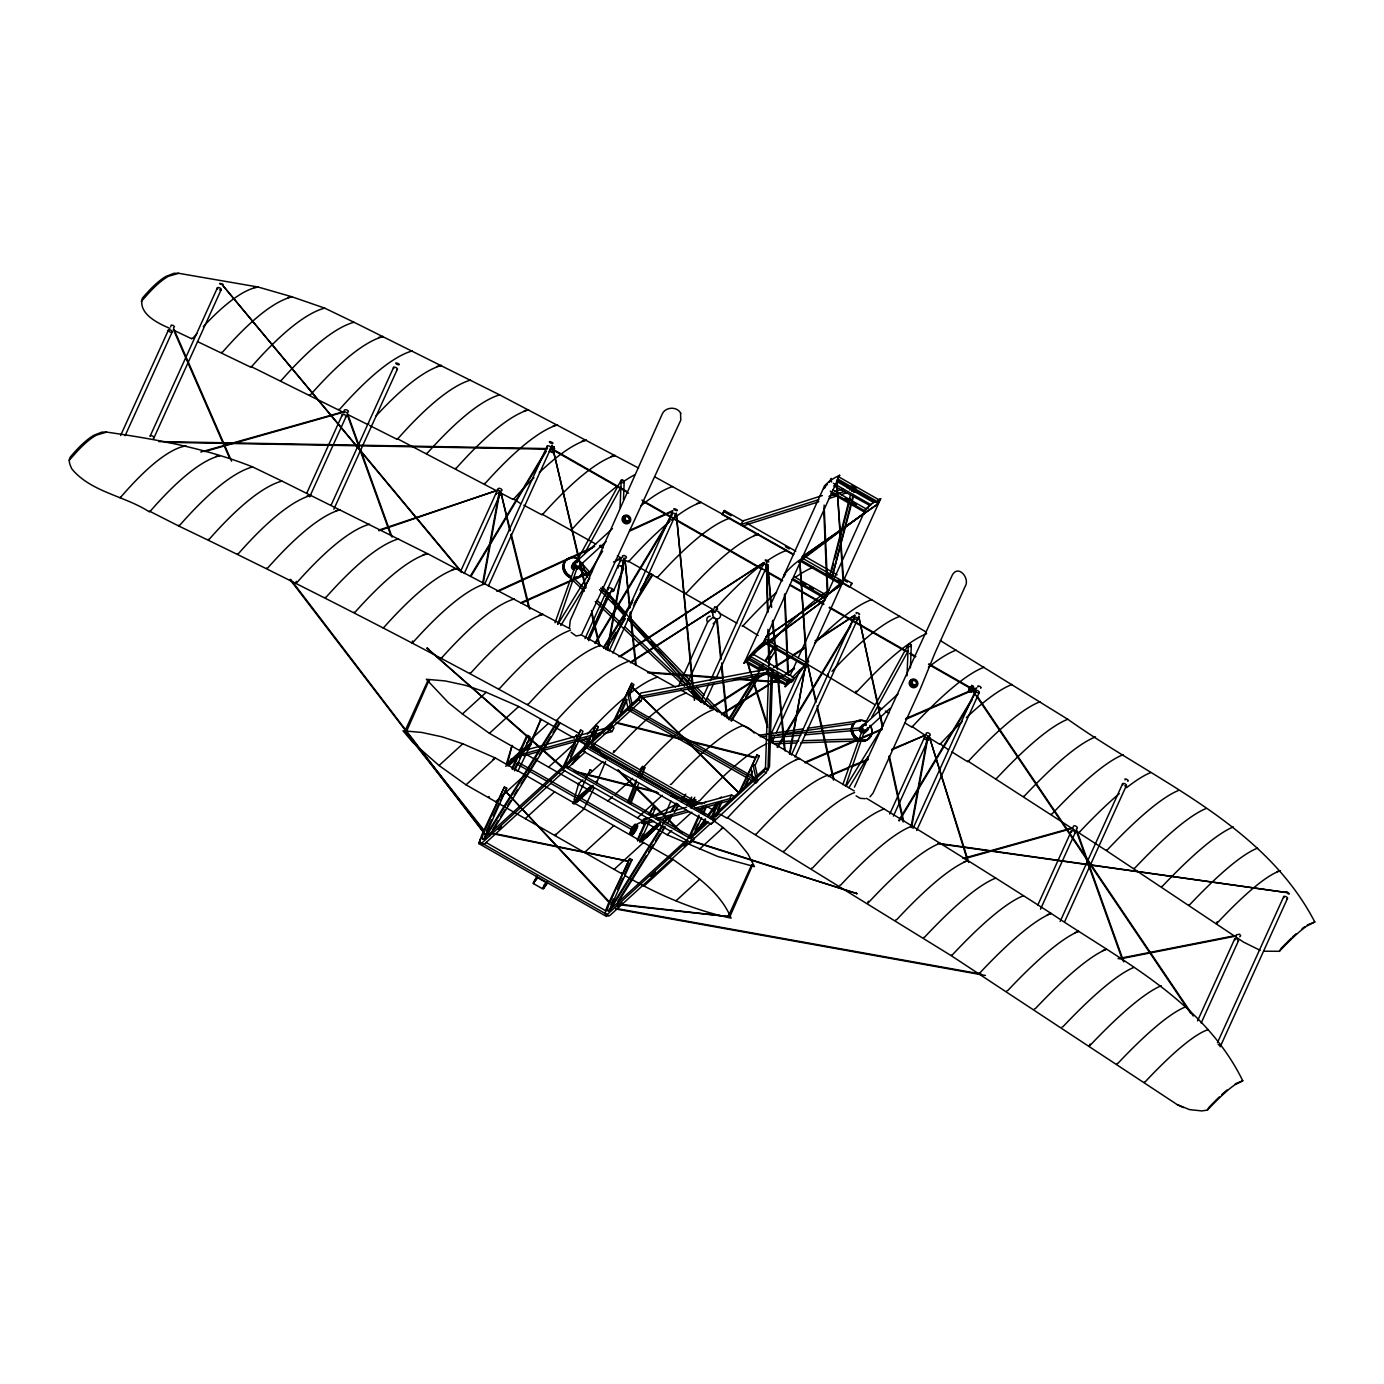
<?xml version="1.0" encoding="UTF-8"?>
<svg xmlns="http://www.w3.org/2000/svg" width="1384" height="1384" viewBox="0 0 1384 1384"><rect width="100%" height="100%" fill="white"/><g stroke="black" fill="none" stroke-linecap="round" stroke-linejoin="round"><path stroke-width="1.5" d="M771.649 607.42L767.636 564.551L770.94 606.175M694.457 700.373L676.257 513.274L693.522 696.982M178.709 525.211L178.692 525.989C314.358 591.003 448.001 660.237 579.36 733.572M250.746 366.397L344.097 412.743M557.735 624.271L576.99 568.184L575.069 566.54L555.001 622.731M845.52 786.216L864.1 732.101L862.18 730.458L842.804 784.642M630.049 607.559L625.066 560.416L629.547 608.458M208.067 539.362L209.122 539.379A457.602 95.081 -64.1 0 1 281.938 481.061L427.57 553.687L570.07 628.803M280.104 380.548L281.16 380.565A457.602 95.081 -64.1 0 1 353.975 322.247L499.624 394.873L638.526 468.034M237.373 553.652L238.411 553.669A457.602 94.043 -63.9 0 1 311.175 495.299A447.015 91.863 -63.9 0 0 306.608 496.337M309.411 394.838L310.448 394.855A457.602 94.043 -63.9 0 1 383.212 336.485A447.015 91.863 -63.9 0 0 378.645 337.523M769.366 667.97L766.84 672.295L768.57 673.852L765.456 769.037L767.947 769.902L771.044 674.717L773.587 670.392L769.366 667.97L766.84 672.295L639.304 696.446L640.861 693.021L768.397 668.87M772.601 671.275L769.504 766.459L767.947 769.902M149.334 511.077L178.692 525.989L179.764 525.245A457.602 95.6 -64.3 0 1 252.615 466.927L281.938 481.061M221.371 352.245L222.374 352.332A422.777 88.316 -64.3 0 1 292.128 296.851L324.652 308.113L353.975 322.247M266.61 568.08L267.648 568.08A457.602 93.005 -63.6 0 1 340.343 509.693A447.015 90.86 -63.6 0 0 335.81 510.748M338.665 409.249L339.703 409.266A457.602 93.005 -63.6 0 1 412.397 350.879M620.084 507.599L621.105 481.684L622.281 479.816L624.219 480.888L623.475 499.728M907.022 675.824L908.215 645.619L909.392 643.698L911.329 644.84L910.413 667.849M324.963 597.334L325.984 597.334A457.602 90.929 -63.1 0 1 398.557 538.878M397 438.52L496.718 490.87M215.731 456.461A413.297 86.344 -64.3 0 1 220.073 455.682A422.777 88.316 -64.3 0 0 150.337 511.128L149.299 511.855C124.871 495.887 91.102 492.202 71.916 469.02C70.255 465.457 67.799 460.803 70.29 457.049A179.159 40.43 -66.2 0 1 93.887 435.268L101.966 432.102L106.585 432.102C156.236 439.23 205.818 448.278 252.615 466.927M169.834 328.371C158.07 323.372 138.019 313.839 142.344 298.235A179.159 40.43 -66.2 0 1 165.942 276.454L174.021 273.288L178.64 273.288L258.029 287.007L292.128 296.833A413.297 86.344 -64.3 0 0 287.786 297.629M354.062 612.178L355.065 612.178A457.602 89.874 -62.8 0 1 427.57 553.687A447.015 87.797 -62.8 0 0 423.106 554.776M426.099 453.364L427.12 453.364A457.602 89.874 -62.8 0 1 499.624 394.873M196.857 333.7A372.659 77.85 -64.3 0 0 192.912 338.215L191.995 338.111M455.146 468.328L456.149 468.328A457.602 88.835 -62.6 0 1 528.584 409.82A447.015 86.777 -62.6 0 0 524.155 410.91M484.123 483.448L485.127 483.448A457.602 87.78 -62.3 0 1 557.51 424.888A447.015 85.756 -62.3 0 0 553.081 425.995M858.305 617.402L858.755 616.641L882.369 727.067M816.197 701.619L807.564 663.801L815.747 702.38M586.003 587.594L552.147 445.388L585.553 588.356M510.229 530.037L500.939 492.548L509.779 530.799M513.066 498.707L520.211 503.292M469.885 672.901L470.871 672.901A457.602 85.687 -61.8 0 1 543.134 614.271A447.015 83.697 -61.8 0 0 538.757 615.413M541.94 514.087L595.829 544.05M574.256 566.627L574.896 568.27M968.731 862.474L929.339 736.824L967.676 861.125M498.707 688.436L499.693 688.419A457.602 84.632 -61.6 0 1 570.398 630.256M570.744 529.622L571.73 529.605A457.602 84.632 -61.6 0 1 618.285 485.334M1076.129 830.417L1122.666 960.548M347.073 414.145L390.945 535.729M173.277 329.271L229.45 457.827M527.477 704.093L528.446 704.075A457.602 83.559 -61.3 0 1 600.569 645.376L675.6 687.052M767.48 612.299L766.442 562.734L768.103 612.005M628.215 561.074L713.815 609.963M656.864 577.007L657.815 576.972A457.602 81.448 -60.8 0 1 729.818 518.221L793.828 554.448M685.443 593.079L686.395 593.044A457.602 80.376 -60.5 0 1 758.328 534.241M478.847 843.6L480.369 839.206L478.847 843.6L606.452 916.45L607.541 914.841L479.937 841.991M547.666 882.888L543.393 888.649L546.939 882.992L537.822 877.785L533.359 882.923L536.94 876.176M533.809 883.182L537.182 876.764M543.393 888.649L543.151 886.988M670.306 784.382L671.223 784.33A457.602 78.248 -60 0 1 743.052 725.476L854.239 790.939M758.207 635.533L742.343 625.551M698.695 800.852L699.629 800.8A457.602 77.175 -59.8 0 1 731.686 768.743M840.071 586.522L840.59 585.397L765.698 637.436M802.288 556.835L877.369 504.312L802.288 556.835L802.807 555.711M727.05 817.442L951.275 955.704L1177.196 1104.605L1189.634 1109.639L1201.883 1110.919L1207.367 1110.106L1211.796 1105.487A183.311 21.746 -54.4 0 1 1234.563 1084.987L1242.763 1080.8C1203.838 1001.116 1121.438 960.634 1051.183 913.44C990.183 874.204 928.647 835.78 866.54 798.343M499.33 491.268L482.722 582.733M623.803 558.375L616.088 600.916M805.938 662.78L789.935 754.176M927.626 735.804L911.018 827.269M755.318 834.189L756.235 834.119A457.602 75.03 -59.3 0 1 827.857 775.161M483.276 583.045L499.883 491.579M607.195 649.84L615.309 605.171M607.749 650.151L615.465 607.611M616.243 603.355L624.357 558.686M789.399 753.865L806.007 662.4M911.554 827.58L928.18 736.115M783.534 851.056L784.434 850.987A457.602 73.957 -59 0 1 854.603 792.53M754.228 652.643L824.951 599.67L758.19 648.923M824.951 599.67L824.397 600.864M798.603 562.337L864.187 513.153L802.564 558.617M811.681 868.045L812.581 867.993A457.602 72.885 -58.7 0 1 884.082 808.948M517.875 771.13L516.941 770.698L517.858 771.217L530.833 744.367L540.885 719.421L529.916 743.848L530.833 744.367L529.916 743.848M839.759 885.189L840.659 885.12A457.602 71.795 -58.5 0 1 912.108 826.04M911.814 726.375L925.671 735.7M939.822 743.623L948.403 749.765M895.742 919.841L896.607 919.772A457.602 69.632 -58 0 1 967.935 860.606A447.015 68.024 -58 0 0 963.921 861.955M967.779 761.027L1106.335 850.606L1243.628 942.158L1260.115 950.306M923.63 937.366L924.495 937.279A457.602 68.56 -57.7 0 1 995.753 878.096M995.667 778.552L996.532 778.465A457.602 68.56 -57.7 0 1 1067.791 719.265C1154.1 780.749 1263.505 823.324 1314.8 921.969L1306.6 926.156A183.311 21.746 -54.4 0 0 1283.85 946.656L1279.421 951.292L1263.765 951.206M343.474 412.19L204.59 451.599M951.431 955.029L952.296 954.925A457.602 67.47 -57.5 0 1 1023.503 895.707M1023.485 796.198L1024.333 796.111A457.602 67.47 -57.5 0 1 1095.54 736.876M552.424 446.392L554.379 446.98L553.064 446.928M979.18 972.796L980.045 972.71A457.602 66.38 -57.2 0 1 1051.183 913.44A447.015 64.84 -57.2 0 0 1047.238 914.824M1051.235 813.982L1052.082 813.896A457.602 66.38 -57.2 0 1 1123.22 754.626M829.916 575.035L850.26 495.576M831.49 571.609L833.618 563.236M834.69 559.067L850.226 498.413M853.271 494.434L832.303 576.401L851.16 505.35M852.215 501.25L853.253 497.15M910.153 646.709L911.329 644.84M404.82 731.409L406.446 732.482L405.045 731.617L406.256 732.067L429.109 680.132L428.14 680.011L404.82 731.409L406.291 731.911M1006.86 990.719L1007.708 990.615A457.602 65.29 -57 0 1 1078.793 931.311A447.015 63.785 -57 0 0 1074.884 932.712M572.267 763.778L577.249 756.996M596.366 731.842L596.227 730.406L592.629 736.928M705.269 820.47L694.854 833.756L705.131 819.034M695.322 834.016L695.183 832.58M976.447 688.644L905.499 719.421M1034.471 1008.763L1035.319 1008.659A457.602 64.2 -56.7 0 1 1106.335 949.303A447.015 62.712 -56.7 0 0 1102.442 950.721M1106.525 849.949L1107.356 849.845A457.602 64.2 -56.7 0 1 1178.389 790.489M621.364 558.513L613.458 562.094M672.572 511.353L629.461 531.179M728.451 916.018L729.749 916.935L752.671 864.879L751.702 864.758L728.451 916.018L729.749 916.935M1062.012 1026.928L1062.843 1026.824A457.602 63.11 -56.5 0 1 1133.807 967.433M1134.05 868.114L1134.88 868.01A457.602 63.11 -56.5 0 1 1205.845 808.619M506.371 763.933L512.063 745.405L507.374 764.193M573.997 800.004L578.633 783.69M696.187 804.191L696.342 804.623M1161.539 886.417L1162.352 886.296A457.602 62.557 -56.3 0 1 1233.3 826.905M290.64 579.342L486.216 835.417M940.082 843.998L1285.684 892.421L938.092 843.306M428.088 680.201L429.507 680.79M551.887 447.568L553.669 447.793L552.994 448.416M540.227 719.351L541.144 719.87M609.185 593.338L609.168 593.269M608.735 592.94L609.808 592.75L608.925 592.646M588.425 639.702L609.064 592.767M589.965 769.937L591.383 770.525L589.965 769.937L574.533 803.896M851.281 490.559L852.7 491.164L851.731 490.766M751.702 864.758L753.069 865.536M1116.975 1063.535L1117.736 1063.5A422.777 57.799 -56.3 0 1 1185.569 1006.912M1189.012 904.721L1189.773 904.669A422.777 57.799 -56.3 0 1 1257.624 848.098M712.397 610.794L712.864 609.721L630.447 662.849M854.326 616.33L854.81 615.257L816.352 640.723M620.188 656.673L763.951 562.579L763.466 563.651M542.753 887.646C541.992 891.573 547.337 881.366 544.033 885.327M562.89 768.137L426.843 648.006L563.219 767.601M690.824 840.451L857.18 893.718L690.529 840.832M1144.447 1081.856L1145.122 1081.89A372.659 50.948 -56.3 0 1 1204.824 1030.924L1208.336 1029.54M690.495 744.436L739.143 793.205L632.211 687.329L685.91 739.921M755.128 757.965L686.602 740.717M609.219 902.645L505.125 790.835L609.566 902.109M492.514 833.704L628.007 861.246M972.174 691.325C975.27 682.035 963.039 692.813 971.827 691.948M296.262 581.332L295.778 583.391L296.851 582.647A457.602 91.967 -63.4 0 1 369.476 524.225M484.244 830.538L406.342 732.292M1236.69 934.754L1239.597 934.217L1240.669 935.74L1239.753 936.778M343.751 411.619L200.784 452.032M497.046 491.043L497.513 490.282L378.887 530.764M1072.583 828.376L964.665 858.634M1236.033 936.051L1119.864 958.939M925.187 735.89L925.688 735.06L891.607 749.99M512.616 745.838L511.596 745.578M461.599 572.492L222.962 285.658L461.841 572.18M412.553 640.965L412.034 643.006L413.089 642.263A457.602 87.78 -62.3 0 1 485.455 583.702M545.884 745.18L545.279 747.101L545.486 745.353M575.986 736.34L576.523 735.094L575.692 736.409M580.121 797.859L579.048 799.329M632.142 829.829L633.215 827.978L632.142 829.829L550.486 783.206M642.539 835.123L643.473 833.843L642.782 834.639M646.657 835.849L645.584 837.51L645.982 836.455M695.547 804.848L696.014 803.948M876.851 505.437L877.369 504.312M806.595 660.531L806.353 660.652M842.994 579.965L836.68 481.13L843.513 579.083M627.834 801.457L636.277 779.884M637.799 775.974L642.574 766.425L644.84 767.722L640.982 777.583M636.398 782.219L628.665 801.942L630.948 803.256L638.664 783.517M638.716 776.286L642.574 766.425M630.118 802.755L635.481 789.036M587.594 577.284L578.633 567.994L580.086 566.627M767.151 565.658L767.636 564.551M613.925 750.63L613.302 752.619L614.358 751.858A457.602 80.376 -60.5 0 1 647.608 718.625M806.215 661.033L799.883 562.146L806.734 660.151M788.24 680.495L788.465 680.028M827.321 594.411L823.67 508.326M596.902 782.098L605.638 761.356M665.375 814.173L670.929 800.973M1207.367 1110.106L1208.526 1107.961M1279.421 951.292L1281.134 948.421A179.159 21.262 -54.4 0 1 1291.376 938.127M854.447 787.167L952.261 575.156C958.264 563.911 970.461 578.529 965.063 586.626L935.151 652.573L920.429 688.644L872.993 793.222L869.965 796.821M827.909 674.112L827.234 676.067L874.792 704.629M513.602 760.837L512.686 760.318L515.626 756.218A823.497 142.742 -60.3 0 1 526.941 746.564L527.961 746.979M591.245 788.188A823.497 142.742 -60.3 0 1 582.024 797.046L579.221 798.308L582.162 794.208A823.497 142.742 -60.3 0 1 590.691 786.856M580.121 798.827L583.079 794.727A823.497 142.742 -60.3 0 1 588.788 789.762M645.757 836.299L648.698 832.199A823.497 142.742 -60.3 0 1 660.012 822.529A823.497 142.742 -60.3 0 1 647.643 834.517L645.757 836.299L648.56 835.036A823.497 142.742 -60.3 0 0 659.857 824.12M646.657 836.818L649.615 832.718A823.497 142.742 -60.3 0 1 658.144 825.366M856.142 690.997L855.45 692.934L856.471 692.173A457.602 73.957 -59 0 1 926.64 633.699M120.598 435.527L168.467 329.998M125.131 435.666L172.118 332.091M150.25 435.873L217.461 287.716M153.901 437.967L221.111 289.81M306.919 492.791L342.402 414.577M309.67 496.839L346.052 416.653M331.087 505.195L393.61 367.365M333.838 509.26L397.26 369.442M460.561 571.471L496.043 493.24M464.211 573.547L499.693 495.316M484.746 583.875L547.268 446.046M488.396 585.951L550.918 448.122M488.517 796.544L489.434 797.063M510.558 762.238L511.647 759.816A79.857 13.84 -60.3 0 0 506.994 764.746L507.824 765.421A79.857 13.84 -60.3 0 0 511.474 762.757L510.558 762.238A79.857 13.84 -60.3 0 1 506.925 764.902L506.925 764.902M511.959 768.345L516.422 758.501M519.087 752.602L526.231 736.859L527.806 735.44L530.072 736.738L514.606 770.819M484.469 839.638A17.006 2.941 -60.3 0 1 485.646 834.967L506.717 788.24L504.433 786.942L483.362 833.67A17.006 2.941 -60.3 0 0 483.397 839.327L640.169 696.429L642.453 697.726L640.896 701.152L590.155 747.498M512.339 769.521L527.806 735.44M486.32 831.178L491.458 819.864M493.171 816.093L498.292 804.761M500.005 800.99L506.717 788.24M514.225 769.642L516.907 763.743M519.588 757.844L523.152 749.972M505.644 766.269A80.912 14.03 -60.3 0 0 511.163 762.221A824.553 142.915 -60.3 0 0 529.726 744.281L530.107 743.416L530.626 744.8A824.553 142.915 -60.3 0 1 512.08 762.757A80.912 14.03 -60.3 0 1 508.222 765.784M585.017 638.612L620.499 560.382M587.681 639.322L608.77 592.836M588.667 640.688L611.728 589.843M622.367 566.367L624.149 562.458M613.423 591.176L623.354 569.291M609.202 651.016L671.724 513.187M612.852 653.092L675.375 515.263M563.046 766.857L580.692 729.973L582.993 731.254L568.582 762.999M564.62 765.438L580.692 729.973M563.063 769.867L566.575 765.646L694.18 838.496L693.401 840.226L690.668 842.718L563.063 769.867L563.842 768.155M570.623 756.494L575.9 744.834M577.664 740.959L580.311 735.112M583.408 751.27L587.716 746.339L715.32 819.19L714.542 820.92L711.013 824.137L583.408 751.27L584.204 749.557M585.761 746.132L596.089 725.372L598.355 726.687L592.231 740.198M587.318 744.696L596.089 725.372M593.286 735.838L598.355 726.687M613.942 720.372L631.692 683.264L633.976 684.544L628.872 695.823M615.499 718.953L631.692 683.264M620.534 712.154L625.724 700.719M629.184 693.107L632.644 685.478M618.631 718.365L627.16 699.577M628.44 710.148L630.775 706.999L758.207 779.763L757.429 781.476L755.854 782.912L628.44 710.148L629.218 708.435M793.17 554.638L722.119 514.502L724.489 510.523L743.26 521.232M504.433 786.942L483.189 831.767A21.314 3.702 -60.3 0 0 483.224 841.783L638.612 699.854L640.169 696.429M724.489 510.523L722.119 514.502M818.809 501.752L743.554 525.73L741.184 524.38L742.741 520.938L822.39 495.558M678.454 686.343L707.57 622.16A4.256 3.702 47.6 0 1 710.269 616.209M687.381 683.367L716.428 619.167L712.673 617.506L707.57 622.16M621.589 872.526L622.506 873.044M637.28 839.898L645.307 822.183M648.871 814.328L653.127 806.993L655.393 808.291L651.968 815.868M610.102 909.271A17.006 2.941 -60.3 0 1 610.967 906.52L632.038 859.793L629.755 858.495L608.683 905.222A17.006 2.941 -60.3 0 0 608.718 910.88L706.861 821.525M637.661 841.074L646.241 822.148M649.684 814.571L653.127 806.993M700.563 702.311L708.608 684.596M710.39 680.651L763.103 564.464M610.794 904.617L613.354 898.96M617.627 889.531L622.765 878.2M624.478 874.428L629.616 863.114M640.446 839.24L642.228 835.296M639.944 842.372L649.39 821.542M704.214 704.387L714.04 682.727M716.722 676.828L766.736 566.558M639.979 840.884A79.857 13.84 -60.3 0 0 643.629 838.22L644.719 835.798A79.857 13.84 -60.3 0 0 641.276 839.379M663.697 820.781L663.178 819.397M750.37 657.694A275.606 160.561 22.5 0 1 744.073 663.247L824.501 485.94A275.606 94.008 26.1 0 1 839.656 475.283L764.141 641.726A275.606 160.561 22.5 0 1 752.74 655.376M759.989 670.271L745.128 661.777L746.097 659.632M785.351 573.132L784.365 575.277L785.524 574.481M823.618 488.76L825.729 485.819L824.76 487.964M749.073 658.005L751.858 653.871L753.484 654.424L792.807 676.862L794.157 678.022L792.928 680.72L791.354 682.156L749.073 658.005L751.858 653.871M830.227 481.113L831.455 478.414L828.878 482.064L830.227 481.113L831.715 481.961M690.443 800.921L689.474 803.066L692.017 799.502M764.227 641.155L765.196 639.01L806.076 662.348L805.107 664.493L803.948 665.289L763.414 642.141L764.227 641.155L805.107 664.493M837.787 479.002L838.756 476.857L879.636 500.178L878.667 502.323L877.508 503.136L836.974 479.988L837.787 479.002L878.667 502.323M592.923 742.914L697.017 802.357L696.048 804.502L694.474 805.938L590.38 746.495M689.249 836.472L698.955 815.089M700.719 811.197L702.484 807.322M689.941 836.991L699.249 816.439M700.944 812.702L703.487 807.097M695.045 830.002L697.692 824.172M703.868 810.591L705.632 806.699M693.903 834.552L701.532 817.754M703.228 814.034L706.601 806.561M690.668 842.718L691.446 841.005M639.304 696.446L641.034 697.986L768.57 673.852L771.044 674.717L773.587 670.392M711.082 817.684L717.206 804.156M712.639 816.249L718.78 802.72M711.013 824.137L766.217 772.704L767.774 769.279L765.49 767.982L710.044 818.636M717.742 809.329L721.237 801.596M716.67 813.688L721.929 802.097M877.664 500.195A275.606 94.008 26.1 0 1 880.691 498.707L805.194 665.168A275.606 160.561 22.5 0 1 785.109 686.689L788.603 678.973M790.351 675.115L796.475 661.639M798.222 657.781L865.536 509.381A275.606 94.008 26.1 0 1 874.844 501.804M765.56 673.454L785.991 685.115L786.804 684.128L787.79 681.983L771.199 672.52M791.804 579.515L825.245 598.615L826.058 597.611L827.027 595.466L793.862 576.54M831.04 492.998L864.481 512.097L865.294 511.111L866.263 508.966L833.099 490.022M739.264 791.925L757.031 754.799L759.297 756.131L755.041 765.508M833.704 485.801L869.74 505.385M740.838 790.506L757.031 754.799M869.394 506.181L871.038 504.416M791.354 682.156L794.157 678.022M744.99 785.61L747.585 779.901M744.817 788.05L749.073 778.656M750.768 774.902L752.481 771.148M769.885 736.772L800.038 670.271M803.948 665.289L806.076 662.348M800.194 561.074L840.728 584.204L842.856 581.263L801.976 557.925L801.007 560.07L841.887 583.408L842.856 581.263M877.508 503.136L879.636 500.178M771.753 742.758L774.417 736.894M776.182 732.984L806.353 666.5M755.854 782.912L756.633 781.182M711.618 819.207L763.933 771.407L765.49 767.982M842.718 578.028L852.094 583.373L849.724 587.352L842.769 583.287M791.406 755.041L853.928 617.212M795.039 757.135L857.578 619.288M889.739 814.052L924.339 737.776M893.389 816.127L927.989 739.852M913.025 828.411L975.564 690.564M916.675 830.486L979.197 692.657M1037.758 905.136L1071.458 830.832M1040.509 909.184L1075.109 832.909M1060.161 921.467L1122.684 783.621M1064.694 921.571L1126.334 785.714M1197.541 1020.89L1234.77 938.802M1201.191 1022.966L1238.42 940.895M1217.436 1042.74L1283.764 896.521M1287.397 898.614L1220.204 1046.771A2.128 0.986 24.4 0 0 1218.145 1044.591M868.356 901.226L867.63 903.146L868.668 902.368A457.602 70.722 -58.2 0 1 940.047 843.254M625.066 560.451L624.565 561.316M676.257 513.274L675.738 514.191M552.147 445.388L551.697 446.132M583.858 809.104L594.117 787.877M807.547 663.836L807.114 664.562M620.101 904.894L729.558 916.692L620.257 904.323M784.071 576.644L784.088 576.972M1090.125 1044.038L1089.294 1045.906L1090.315 1045.128A457.602 62.557 -56.3 0 1 1161.245 985.719M538.359 751.737L524.017 755.664L521.751 754.349L523.723 750.647L576.938 736.08M612.057 731.565L614.029 727.846L611.745 726.548L609.773 730.25L612.057 731.565L603.856 733.797M654.113 821.283L643.871 824.086L641.605 822.788L643.577 819.068L647.66 817.961M694.82 808.221L729.627 798.689L731.6 794.97L733.883 796.284L731.911 799.987L697.103 809.519M1217.141 921.831L1216.259 923.734L1217.159 923.076M584.619 553.358L620.949 487.168M863.806 725.7L908.458 644.356M871.712 717.293L908.025 651.137M863.651 514.346L864.187 513.153M470.422 576.038L545.746 450.907M470.975 576.349L546.299 451.219M594.895 643.145L672.434 514.329M595.449 643.473L670.773 518.325M777.099 747.187L854.637 618.354M777.652 747.498L850.762 626.035M898.718 820.574L976.256 691.758M899.271 820.885L972.381 699.439M581.937 633.716L680.772 420.148L680.565 413.003M534.916 880.12L533.463 883.597L542.58 888.805M557.994 624.011L602.663 551.109M560.762 625.533L589.774 578.166M846.333 785.922L882.421 727.015M848.963 787.669L867.941 756.685M483.397 839.327L557.648 720.597M603.355 647.522L633.042 600.033M645.619 579.948L649.044 574.464M485.057 838.098L558.081 721.341M603.718 648.369L632.246 602.749M640.238 589.982L650.497 573.564L652.798 574.827L633.405 605.846M492.531 829.673L498.24 820.539M500.524 816.889L505.091 809.571M507.374 805.921L510.8 800.436M514.225 794.97L517.651 789.486M521.093 784.001L537.078 758.432M539.362 754.782L543.929 747.464M546.213 743.813L550.797 736.513M553.081 732.863L558.79 723.728M605.621 648.819L609.047 643.352M611.347 639.685L615.915 632.384M634.183 603.164L651.328 575.761M489.607 835.746L560.364 722.621M606.019 649.632L625.412 618.613M608.718 910.88L665.842 819.553M670.41 812.235L676.119 803.101M728.676 719.074L756.096 675.236M758.38 671.586L762.947 664.285M765.231 660.618L773.223 647.833M610.379 909.651L662.867 825.712M665.15 822.061L668.576 816.595M672.001 811.128L676.568 803.827M729.057 719.888L763.293 665.15M765.577 661.5L774.711 646.899M617.852 901.226L646.414 855.554M648.698 851.904L653.265 844.603M655.549 840.936L660.116 833.635M662.4 829.985L664.683 826.334M669.25 819.017L671.534 815.366M676.119 808.066L678.402 804.415M730.942 720.389L743.519 700.287M745.803 696.636L757.221 678.368M768.656 660.099L770.94 656.448M617.212 903.666L665.133 827.027M667.417 823.376L671.984 816.093M674.268 812.443L678.835 805.142M681.118 801.492L685.686 794.191M731.323 721.22L759.851 675.6M767.826 662.832L776.96 648.248M544.189 885.327L546.299 881.971M544.725 885.466L546.957 881.902M576.194 735.561L576.367 735.233M552.666 452.62L549.085 451.115M580.052 752.429L589.999 738.883M580.501 752.688L589.221 740.838L585.484 738.675M592.957 735.752L596.677 730.666M572.734 764.037L578.944 755.56M582.681 750.474L587.664 743.71M707.622 815.643L716.324 803.793M694.854 833.756L705.581 819.293M708.072 815.903L717.258 803.274M709.006 815.384L717.708 803.533M533.359 882.923L537.632 877.162M623.042 482.791L624.063 481.494M837.96 477.843L838.756 476.857M865.45 509.952L866.263 508.966M764.401 639.996L765.196 639.01M826.213 596.469L827.027 595.466M786.977 682.969L787.79 681.983M507.703 765.49L507.893 765.266A79.857 13.84 -60.3 0 1 511.44 761.459M573.322 802.962L573.53 802.737A79.857 13.84 -60.3 0 1 578.183 797.807L577.093 800.229A79.857 13.84 -60.3 0 1 573.46 802.893L574.429 803.256A79.857 13.84 -60.3 0 1 575.64 801.907M120.858 497.081L119.906 497.721M368.888 423.833L367.833 424.577L347.747 414.56M442.015 657.504L440.96 658.265M600.483 545.261L599.428 546.005L603.026 547.977M644.84 767.722L643.145 769.435M704.248 803.429L706.03 801.492M641.778 768.795L642.816 768.034A457.602 79.32 -60.3 0 1 674.821 735.942M828.272 675.306L827.234 676.067L807.806 664.579M1079.745 831.801L1078.724 832.58M512.686 760.318L514.571 758.536A823.497 142.742 -60.3 0 0 526.923 746.599L527.044 746.46M579.221 798.308L581.107 796.527A823.497 142.742 -60.3 0 0 592.421 785.61M576.401 561.575L612.472 528.619M579.377 565.969L606.036 541.611M486.182 692.277L465.422 685.322L445.164 680.928L426.341 679.284L448.433 702.709L462.412 713.988L486.182 692.277L518.74 706.497L574.291 738.208M462.827 743.779L442.05 736.842L421.791 732.447L402.986 730.787L412.951 742.568L439.039 765.508L462.827 743.779L495.386 757.999L525.003 774.919L501.821 796.094M462.412 713.988L489.382 733.312L518.74 706.497M439.039 765.508L466.027 784.832L495.386 757.999A273.617 47.419 -60.3 0 0 493.015 759.47M522.097 747.412L519 750.232L489.382 733.312M526.733 743.173L548.375 723.417M495.645 801.734L498.724 798.914M548.635 767.151L574.896 743.139M853.79 492.393L854.88 491.406L850.503 488.898L849.413 489.884L850.97 486.459L846.887 487.756M498.257 829.431L501.423 826.525M574.308 759.954L577.491 757.065M607.593 729.558L612.351 725.216M564.776 770.663L485.507 843.081A21.314 3.702 -60.3 0 1 482.255 843.115M567.959 767.774L585.397 751.841M525.263 818.653L554.621 791.838M578.252 784.053L582.889 779.815M585.968 776.995L602.974 761.477M554.88 835.555L584.238 808.74M607.87 800.973L612.506 796.734M615.603 793.914L632.592 778.379M851.125 584.273L852.094 583.373M584.498 852.475L613.873 825.66M637.488 817.875L662.227 795.298M653.836 809.726L655.393 808.291M614.133 869.394L643.491 842.562M629.755 858.495L608.51 903.319A21.314 3.702 -60.3 0 0 608.545 913.336L687.831 840.918M630.464 861.229L632.038 859.793M695.46 803.793L697.017 802.357M646.743 823.169L667.123 834.794L671.759 830.556M674.838 827.736L691.844 812.2M719.836 798.36L721.41 796.924M690.997 838.029L708.435 822.096M617.247 906.762L622.004 902.42M650.515 876.366L655.272 872.024M683.8 845.987L686.966 843.081M715.476 817.027L718.659 814.138M710.719 823.394L610.828 914.634A21.314 3.702 -60.3 0 1 607.576 914.668M643.75 886.296L673.108 859.481C695.322 875.536 720.234 891.746 731.098 918.128C693.747 910.188 658.178 894.808 625.239 875.726M699.387 849.292L723.157 827.563L737.309 840.572L747.896 853.79L754.47 866.626L717.794 856.506L667.123 834.794M863.495 725.493L898.008 693.972M676.015 900.794L699.802 879.082M866.471 729.887L889.999 708.4M747.568 662.331L750.163 672.416M555.97 835.054L554.984 835.036L555.589 834.293M757.948 757.065L759.297 756.131M535.573 879.273L533.463 883.597M840.728 584.204L841.887 583.408M745.128 661.777L746.27 660.981L762.861 670.444M766.027 636.796L840.59 585.397M618.856 656.777L763.951 562.579M710.182 708.193L764.418 673.351M773.448 667.538L789.728 657.071M793.343 654.753L804.191 647.781M815.038 640.809L854.81 615.257M711.497 708.106L765.733 673.247M774.781 667.434L803.706 648.854M630.931 661.794L712.864 609.721M721.998 713.763L781.856 676.101M785.472 673.818L794.554 668.109M721.514 714.801L768.674 685.132M772.307 682.848L794.07 669.164M1307.274 924.996L1314.8 921.969M1235.237 1083.828L1242.763 1080.8M173.554 327.748L174.47 326.728L173.311 325.413L171.218 325.136L170.647 326.883M635.446 824.951L677.485 803.723M681.309 801.786L685.132 799.865M496.821 591.297L594.636 546.455M629.858 530.297L672.901 510.575M498.378 591.279L592.283 548.22M521.595 602.386L568.703 581.366M574.585 578.754L592.266 570.865M615.811 560.364L621.71 557.735M521.197 603.251L591.868 571.73M517.08 763.951L518.152 762.29L633.215 827.978M805.471 762.03L882.265 728.797M905.897 718.556L976.775 687.883M805.09 762.895L881.885 729.645M580.069 635.273L576.038 635.965L571.177 632.367M828.774 775.715L868.287 759.107M891.988 749.159L925.585 735.042M828.376 776.562L848.132 768.258M852.094 766.598L867.906 759.954M770.127 669.406L771.545 669.994L770.213 669.839M379.233 529.986L497.392 490.265M863.789 725.181L864.706 724.87M834.639 491.666L842.804 489.054M741.184 524.38L818.792 499.641M828.999 496.389L845.33 491.182M828.964 498.517L837.095 495.922M841.178 494.624L847.268 492.687M576.125 568.443L576.99 568.184M863.235 732.361L864.1 732.101M962.918 858.478L1072.877 827.701M581.038 734.956L607.645 727.673M521.751 754.349L603.632 731.946M542.442 750.612L589.532 737.724M593.632 736.599L599.774 734.921M655.86 815.712L686.568 807.304M690.651 806.18L731.6 794.97M641.605 822.788L651.829 819.985M655.929 818.861L686.637 810.453M658.213 820.158L688.921 811.751M1277.155 871.591L1280.373 870.709L1276.878 872.093A372.659 50.948 -56.3 0 0 1217.193 923.024M860.796 727.828L860.796 729.922L860.796 727.828L770.853 735.752M1118.064 958.662L1236.31 935.394M859.049 614.859C861.609 614.185 854.603 610.915 856.315 613.579M980.668 688.246C983.228 687.606 976.274 684.215 977.969 686.914M1127.77 781.337C1130.347 780.714 1123.427 777.185 1125.106 779.953M758.778 735.302L803.274 728.884M807.512 728.278L858.339 720.943M769.591 735.821L773.829 735.215M778.05 734.593L854.17 723.624M254.068 287.457L258.029 287.007L253.877 288.01A372.659 77.85 -64.3 0 0 203.31 326.607M182.013 446.271L185.992 445.821L181.84 446.824A372.659 77.85 -64.3 0 0 120.875 497.029M760.145 736.703L766.58 736.132M770.802 737.845L800.8 735.198M805.09 734.817L860.796 729.922M178.64 273.288L168.415 276.316A183.311 41.382 -66.2 0 0 145.51 296.712L141.237 301.47M106.585 432.102L96.378 435.147A183.311 41.382 -66.2 0 0 73.456 455.526L69.2 460.284M770.628 642.747L771.667 641.986A457.602 77.175 -59.8 0 1 829.276 590.155M742.239 626.277L743.277 625.516A457.602 78.248 -60 0 1 776.58 592.317M865.277 798.689L860.208 798.343L856.108 795.869M775.196 645.411L777.462 646.743M640.878 768.137L642.02 768.777M771.044 741.755L798.776 740.838M803.049 740.699L858.513 738.883M775.126 743.692L796.492 743M800.765 742.862L862.734 740.821M556.091 720.614L557.129 719.87A457.602 82.504 -61 0 1 629.201 661.137M383.039 627.904L384.112 627.142A457.602 88.835 -62.6 0 1 456.547 568.634A447.015 86.777 -62.6 0 0 452.101 569.724M158.762 441.582L547.528 448.589M164.956 442.292L546.732 449.177M715.891 609.531L717.587 609.219L716.687 607.247L714.628 606.798L714.075 608.493M578.91 561.056L576.696 561.264L621.295 479.988L622.16 481.113M647.539 672.122L722.569 677.658M739.713 678.921L782.583 682.087M647.677 672.745L722.759 678.298M733.503 679.094L767.826 681.62M772.116 681.949L782.842 682.744M621.329 565.727L621.589 565.831M972.174 687.744L972.45 686.81L971.257 687.225M221.89 284.654C226.976 285.052 215.939 281.938 220.835 284.343M397.865 364.736C403.073 365.117 392.45 360.826 396.827 364.338M616.139 908.458L981.291 974.094M615.776 909.011L985.425 975.461M551.507 443.434C556.731 443.866 545.971 439.351 550.486 443.001M675.946 510.592C681.153 511.094 670.462 506.388 674.942 510.142M494.97 833.601L628.163 861.09M767.307 561.904C772.497 562.44 761.875 557.596 766.303 561.437M616.399 722.413L678.644 738.087M686.948 740.181L755.422 757.429M616.053 722.95L682.45 739.679M573.806 770.992L656.794 791.89M671.327 795.558L702.449 803.395M575.536 772.047L658.542 792.946M670.981 796.094L702.12 803.931M405.149 731.738L405.633 731.652M855.658 892.611L856.696 893.562M173.519 330.136L191.944 338.907M197.462 341.554L250.729 367.175L251.802 366.431A457.602 95.6 -64.3 0 1 324.652 308.113M1177.334 1104.674L1183.372 1107.581M369.649 425.493L396.966 439.282L398.021 438.52A457.602 90.929 -63.1 0 1 470.595 380.064M1288.037 893.804C1292.604 895.379 1283.072 888.684 1287.12 893.147M500.333 492.773L512.997 499.451L514.052 498.69A457.602 86.725 -62.1 0 1 533.947 477.722M523.827 505.212L541.871 514.831L542.926 514.069A457.602 85.687 -61.8 0 1 615.171 455.457A447.015 83.697 -61.8 0 0 610.811 456.582M654.684 476.805L729.818 518.221M580.847 634.651L600.569 645.394M617.368 555.884L620.949 557.856M624.547 559.828L628.128 561.8L629.184 561.039A457.602 82.504 -61 0 1 669.839 521.457M680.945 690.062L743.052 725.476M852.06 485.473L856.437 487.964M836.974 481.563L873.754 502.565M833.445 483.327L870.899 504.71M845.019 498.292L848.738 500.402M852.457 502.53L856.177 504.641M830.296 491.13L865.294 511.111M747.014 523.377L795.8 551.23M803.308 555.52L837.095 574.81M723.521 511.423L731.029 515.713M785.437 546.767L789.191 548.912M843.617 579.982L847.371 582.128M838.029 579.965L841.714 582.058M802.063 582.681L805.782 584.792M809.502 586.92L813.204 589.03M792.894 578.685L826.058 597.611M551.23 447.689L554.154 449.35M626.952 491.51L553.79 449.748L553.012 451.997A1.989 1.73 47.6 0 0 553.029 451.115M641.951 500.074L782.635 580.415M790.143 584.688L823.913 603.978M829.535 607.178L906.451 651.086M910.205 653.231L915.827 656.448M928.958 663.939L970.219 687.502M553.565 450.319L628.561 493.137M643.56 501.7L669.804 516.682M673.558 518.827L761.667 569.135M765.421 571.281L782.306 580.917M789.797 585.207L823.549 604.462M829.172 607.68L906.036 651.57M909.79 653.715L915.412 656.916M928.543 664.424L971.672 689.042L1190.499 1013.036M750.076 655.791L751.512 656.604M750.63 656.57L792.928 680.72M747.256 658.836L767.514 670.41M767.809 671.413L772.03 673.818M759.107 667.053L762.826 669.181M773.967 675.548L779.538 678.731M772.064 675.703L786.804 684.128M638.612 699.854L640.896 701.152M763.933 771.407L766.217 772.704M629.997 708.729L757.429 781.476M729.627 798.689L731.911 799.987M582.647 739.765L588.217 742.948M591.937 745.059L690.478 801.319M579.221 740.129L586.66 744.367M577.993 740.319L585.397 744.557M590.951 747.723L677.97 797.409M681.672 799.519L689.076 803.741M586.937 748.052L714.542 820.92M529.726 744.281L530.626 744.8M565.797 767.376L693.401 840.226M524.553 753.398L643.041 821.058M513.793 757.861L516.543 756.737A823.497 142.742 -60.3 0 1 525.072 749.401M580.328 795.852L581.228 796.371M646.864 833.825L647.764 834.344M517.08 764.124L546.767 781.078M643.629 838.22L644.529 838.739A79.857 13.84 -60.3 0 1 641.743 840.866M526.854 775.974L673.108 859.481M466.027 784.832L621.537 873.615M485.992 842.423L606.088 910.983M719.144 613.026L736.911 623.215M729.403 916.796L728.036 916.087M827.476 573.841L832.805 576.92M926.294 632.125L843.427 583.079A457.602 77.175 -59.8 0 0 840.521 584.204M705.667 805.713L714.525 810.903M719.836 814.017L726.929 818.152L727.967 817.39A457.602 76.103 -59.5 0 1 799.658 758.467A447.015 74.355 -59.5 0 0 795.506 759.712M940.324 640.584L1067.791 719.282M878.304 706.757L881.833 708.867M885.345 711.013L888.857 713.141M904.652 722.777L911.658 727.067L912.696 726.306A457.602 71.795 -58.5 0 1 984.145 667.209M427.154 648.335L428.625 648.785M929.166 737.845L939.684 744.332L940.705 743.554A457.602 70.722 -58.2 0 1 962.33 721.462M951.898 751.927L967.624 761.719L968.662 760.941A457.602 69.632 -58 0 1 1039.972 701.792M698.142 809.207L704.819 814.103M713.158 820.228L723.157 827.563A181.494 31.451 -60.3 0 0 721.341 828.532M680.755 413.28C677.139 406.239 665.652 406.74 662.348 413.781L570.277 620.378L569.447 627.661M573.305 577.837L584.273 588.252M596.798 600.137L621.866 623.907M624.997 626.883L711.134 708.608M567.077 574.844L584.308 591.193M595.258 601.59L684.544 686.291M687.675 689.267L701.757 702.639M586.072 738.191L589.134 741.201M592.196 744.211L605.95 757.775M618.181 769.833L682.433 833.133M585.726 738.71L588.788 741.737M591.85 744.748L605.621 758.311M617.852 770.369L675.963 827.632M580.156 566.506L589.134 575.796M601.071 588.165L692.208 682.572M696.688 687.208L704.162 694.958M707.138 698.038L725.06 716.618M599.549 589.653L624.945 615.966M627.921 619.046L690.651 684.025M693.644 687.121L717.535 711.878M582.439 564.067L589.567 572.128M602.421 586.66L626.692 614.098M629.547 617.316L646.674 636.692M650.964 641.536L655.255 646.38M658.109 649.598L708.072 706.099M583.84 568.859L589.567 575.312M600.985 588.235L603.839 591.452M612.403 601.14L615.257 604.375M618.112 607.593L625.257 615.672M628.111 618.89L686.654 685.08M695.218 694.751L699.491 699.595M405.252 731.928L483.898 831.092M290.052 579.619L486.043 835.78M691.567 691.844L692.865 693.557M972.104 688.575L974.526 692.156M976.931 695.737L1193.267 1016.029M908.215 645.619L908.925 646.795M621.105 481.684L621.831 482.878M173.675 328.631L231.56 461.149M347.47 413.47L359.165 445.89M360.636 449.956L392.087 537.078M1076.527 829.743L1088.17 862.267M1089.623 866.332L1123.791 961.897M747.55 662.106L767.584 725.06M770.179 733.191L773.414 743.346M751.46 676.482L767.636 727.309M770.231 735.44L772.168 741.53M511.25 534.207L529.83 609.202M510.817 534.951L528.861 607.87M591.487 610.603L599.947 646.155M591.539 613.458L599.013 644.823M757.567 776.389L755.058 765.473L752.775 764.158L755.699 776.908M750.768 768.57L753.207 779.192M632.246 704.837L629.737 693.92L627.454 692.606L630.377 705.356M625.447 697.017L627.886 707.639M817.148 705.823L833.947 779.348M817.183 708.677L833.497 780.109M858.755 616.641L879.584 711.532M880.501 715.753L882.819 726.289M889.306 755.82L903.648 821.196M888.857 756.598L903.198 821.975M630.498 611.849L636.173 665.427M629.997 612.749L635.446 664.182M717.293 620.257L721.22 658.68M721.652 662.953L723.175 677.883M723.607 682.156L727.309 718.434M716.583 619.029L720.718 659.58M721.358 665.981L726.583 717.206M772.86 620.274L777.497 669.562M777.894 673.835L785.143 750.993M772.358 621.174L776.787 668.316M777.185 672.607L784.434 749.747M824.12 505.108L827.874 593.286M784.97 593.649L787.444 651.829M787.617 656.051L788.447 675.496M784.434 594.705L787.807 674.475M768.604 631.208L769.487 665.341M767.93 629.357L768.864 665.617M969.198 689.042A1.989 1.73 47.6 0 1 972.571 690.962M968.8 689.388A1.989 1.73 47.6 0 1 971.118 688.99M550.019 449.713A1.989 1.73 47.6 0 1 553.392 451.634M743.364 725.735A19.168 16.625 47.6 0 1 754.124 733.036M714.404 622.316A4.256 3.702 47.6 0 1 713.123 623.751M618.233 567.872A3.2 1.488 24.4 0 1 618.838 565.831A3.2 1.488 24.4 0 1 623.008 567.578A3.2 1.488 24.4 0 1 622.402 569.602M608.303 589.757A3.2 1.488 24.4 0 1 609.341 587.733A3.2 1.488 24.4 0 1 613.527 590.12A3.2 1.488 24.4 0 1 611.036 591.331M573.858 803.256A80.912 14.03 -60.3 0 0 577.699 800.212A824.553 142.915 -60.3 0 0 593.096 785.42M572.578 803.395A80.912 14.03 -60.3 0 1 579.654 795.921A824.553 142.915 -60.3 0 1 591.106 785.991M578.01 800.748A79.857 13.84 -60.3 0 1 576.107 802.253M575.208 802.876A79.857 13.84 -60.3 0 1 574.36 803.412M583.477 793.862A824.553 142.915 -60.3 0 1 589.203 788.897M592.957 786.977A824.553 142.915 -60.3 0 1 578.616 800.731A80.912 14.03 -60.3 0 1 576.609 802.426M573.478 803.914A80.912 14.03 -60.3 0 1 574.741 802.478M640.394 841.247A80.912 14.03 -60.3 0 0 644.235 838.202A824.553 142.915 -60.3 0 0 659.632 823.394M641.294 841.766A80.912 14.03 -60.3 0 0 645.152 838.721A824.553 142.915 -60.3 0 0 660.549 823.93M640.965 841.247A79.857 13.84 -60.3 0 1 644.512 837.441M657.642 823.982A824.553 142.915 -60.3 0 0 646.19 833.912A80.912 14.03 -60.3 0 0 641.588 838.583M655.739 826.888A824.553 142.915 -60.3 0 1 658.542 824.501M641.276 840.469A80.912 14.03 -60.3 0 1 642.505 839.102M645.999 835.486A80.912 14.03 -60.3 0 1 647.106 834.431M526.785 748.139A823.497 142.742 -60.3 0 1 515.488 759.072M522.668 750.907A824.553 142.915 -60.3 0 1 525.487 748.519M530.107 743.416A824.553 142.915 -60.3 0 0 513.118 757.93A80.912 14.03 -60.3 0 0 507.288 763.968M508.205 764.487A80.912 14.03 -60.3 0 1 509.433 763.138M510.627 761.84A80.912 14.03 -60.3 0 1 511.803 760.629M512.928 759.505A80.912 14.03 -60.3 0 1 514.035 758.449M632.419 828.566A5.328 0.917 -60.3 0 1 635.861 825.245A5.328 0.917 -60.3 0 1 631.554 833.082A5.328 0.917 -60.3 0 1 631.744 829.777M636.45 825.66A5.328 0.917 -60.3 0 1 635.221 830.538A5.328 0.917 -60.3 0 1 631.831 833.635M637.349 825.591A5.328 0.917 -60.3 0 1 635.325 831.403A5.328 0.917 -60.3 0 1 632.298 833.895M635.671 827.39A5.328 0.917 -60.3 0 1 636.329 826.525M693.678 798.603A7.993 1.384 -60.3 0 1 689.682 805.523M687.139 805.54A7.993 1.384 -60.3 0 1 688.661 802.201M690.72 798.62A7.993 1.384 -60.3 0 1 691.792 797.046M694.785 797.288A7.993 1.384 -60.3 0 1 690.132 805.782M695.495 799.641A7.993 1.384 -60.3 0 1 691.498 806.561M695.962 799.9A7.993 1.384 -60.3 0 1 690.962 808.118M754.09 535.452A447.015 78.525 -60.5 0 1 758.328 534.241M671.344 520.228A457.602 82.504 -61 0 1 701.238 502.323A447.015 80.601 -61 0 0 696.948 503.499M539.345 472.515A457.602 86.725 -62.1 0 1 586.366 440.112A447.015 84.718 -62.1 0 0 581.972 441.219M1292.569 937.02A179.159 21.262 -54.4 0 1 1295.96 933.889M1302.084 928.716A179.159 21.262 -54.4 0 1 1304.801 926.674M716.099 607.853A457.602 79.32 -60.3 0 1 764.349 562.873M767.134 560.901A457.602 79.32 -60.3 0 1 786.735 550.382M795.541 577.197A457.602 78.248 -60 0 1 813.654 567.181M814.571 643.283A457.602 76.103 -59.5 0 1 871.695 599.653M832.009 671.309A457.602 75.03 -59.3 0 1 899.911 616.347M928.439 667.278A457.602 72.885 -58.7 0 1 956.136 650.134M966.378 717.604A457.602 70.722 -58.2 0 1 1012.102 684.44M1079.745 831.819A457.602 65.29 -57 0 1 1119.258 793.672M1126.576 787.704A457.602 65.29 -57 0 1 1150.848 772.497M641.121 505.644A457.602 83.559 -61.3 0 1 672.607 486.562M623.976 481.269A457.602 84.632 -61.6 0 1 634.512 474.92M437.015 366.466A447.015 89.839 -63.4 0 1 441.513 365.393A457.602 91.967 -63.4 0 0 376.119 415.84M587.248 734.177A457.602 81.448 -60.8 0 1 624.928 697.467M629.443 693.817A457.602 81.448 -60.8 0 1 657.781 677.036M441.998 657.521A457.602 86.725 -62.1 0 1 514.329 598.926M648.871 717.518A457.602 80.376 -60.5 0 1 686.291 693.073M1209.08 1107.235A179.159 21.262 -54.4 0 1 1219.339 1096.941M1221.674 1094.744A179.159 21.262 -54.4 0 1 1227.089 1089.952M677.364 733.693A457.602 79.32 -60.3 0 1 714.698 709.196M734.229 766.494A457.602 77.175 -59.8 0 1 766.978 743.675M870.225 736.496A10.657 9.238 47.6 0 1 859.706 740.924M857.215 739.869A10.657 9.238 47.6 0 1 853.305 724.04M857.405 721.531A10.657 9.238 47.6 0 1 859.914 721.254M870.207 725.389A10.657 9.238 47.6 0 1 870.813 736.496A10.657 9.238 47.6 0 1 860.883 739.852M858.391 738.797A10.657 9.238 47.6 0 1 852.44 730.008M852.457 727.413A10.657 9.238 47.6 0 1 866.176 721.635M870.017 725.562A10.657 9.238 47.6 0 1 870.605 736.669A10.657 9.238 47.6 0 1 860.675 740.025M858.184 738.987A10.657 9.238 47.6 0 1 852.25 730.181M852.267 727.586A10.657 9.238 47.6 0 1 865.969 721.808M870.415 736.305A10.657 9.238 47.6 0 1 859.897 740.751M857.405 739.696A10.657 9.238 47.6 0 1 853.495 723.867M857.613 721.358A10.657 9.238 47.6 0 1 860.121 721.081M862.543 732.707A2.664 2.318 47.6 0 0 864.516 731.496A2.664 2.318 47.6 0 1 863.322 731.998M861.263 732.344A2.664 2.318 47.6 0 1 859.793 730.147M868.46 727.776A3.771 3.27 47.6 0 1 864.792 731.167A3.771 3.27 47.6 0 1 861.575 726.41A3.771 3.27 47.6 0 1 866.367 724.662M866.505 729.558A3.771 3.27 47.6 0 1 863.443 733.036M861.644 732.517A3.771 3.27 47.6 0 1 860.934 726.375M867.439 727.742A2.664 2.318 47.6 0 1 864.844 730.164A2.664 2.318 47.6 0 1 862.578 726.79A2.664 2.318 47.6 0 1 865.952 725.545M860.744 728.174A2.664 2.318 47.6 0 1 861.54 727.275M583.045 572.526A10.657 9.238 47.6 0 1 575.121 577.37M570.035 575.917A10.657 9.238 47.6 0 1 564.828 562.129A10.657 9.238 47.6 0 1 577.837 558.738M581.868 562.492A10.657 9.238 47.6 0 1 583.754 570.139M582.854 572.716A10.657 9.238 47.6 0 1 574.931 577.543M569.845 576.09A10.657 9.238 47.6 0 1 564.62 562.302A10.657 9.238 47.6 0 1 577.63 558.928M581.661 562.683A10.657 9.238 47.6 0 1 583.546 570.312M581.868 573.599A10.657 9.238 47.6 0 1 573.945 578.443M571.35 578.045A10.657 9.238 47.6 0 1 562.925 568.184A10.657 9.238 47.6 0 1 569.066 558.652M582.076 573.426A10.657 9.238 47.6 0 1 574.135 578.252M569.066 576.817A10.657 9.238 47.6 0 1 563.15 565.416A10.657 9.238 47.6 0 1 571.765 558.184M574.256 569.862A2.664 2.318 47.6 0 1 571.505 567.302A2.664 2.318 47.6 0 1 573.668 564.845M578.028 568.668A3.771 3.27 47.6 0 1 576.349 569.101M574.55 568.599A3.771 3.27 47.6 0 1 572.699 563.721A3.771 3.27 47.6 0 1 577.301 562.527M580.692 562.06A3.771 3.27 47.6 0 1 578.893 567.284A3.771 3.27 47.6 0 1 574.377 563.08A3.771 3.27 47.6 0 1 579.256 560.745M580.156 565.07A2.664 2.318 47.6 0 1 575.9 564.983A2.664 2.318 47.6 0 1 577.578 561.264M574.948 567.699A2.664 2.318 47.6 0 1 573.945 566.765M573.46 565.502A2.664 2.318 47.6 0 1 575.623 563.046M916.814 682.762A4.256 3.702 47.6 0 1 913.613 687.727A4.256 3.702 47.6 0 1 909.219 682.589A4.256 3.702 47.6 0 1 914.703 680.271M629.997 520.401A4.256 3.702 47.6 0 1 626.502 523.809A4.256 3.702 47.6 0 1 622.194 520.228A4.256 3.702 47.6 0 1 624.565 515.886M627.592 516.353A4.256 3.702 47.6 0 1 629.72 518.827M785.109 686.689A275.606 160.561 22.5 0 1 789.953 680.288M792.046 677.831A275.606 160.561 22.5 0 1 805.194 665.168M825.331 598.026A270.278 126.048 24.4 0 1 842.942 581.937A270.278 126.048 24.4 0 1 840.521 584.913M880.691 498.707A275.606 94.008 26.1 0 1 878.684 500.783M868.564 507.893A275.606 94.008 26.1 0 1 865.536 509.381M744.073 663.247A275.606 160.561 22.5 0 1 764.141 641.726M784.278 574.602A270.278 126.048 24.4 0 1 801.907 558.513M839.656 475.283A275.606 94.008 26.1 0 1 837.631 477.342M827.528 484.452A275.606 94.008 26.1 0 1 824.501 485.94M496.285 494.382A2.128 0.986 24.4 0 1 496.683 493.015A2.128 0.986 24.4 0 1 499.468 494.192A2.128 0.986 24.4 0 1 499.053 495.541M499.001 490.697A2.18 1.263 19.9 0 1 498.43 488.448A2.18 1.263 19.9 0 1 501.804 489.607A2.18 1.263 19.9 0 1 500.074 491.061M342.627 415.719A2.128 0.986 24.4 0 1 343.042 414.352A2.128 0.986 24.4 0 1 345.81 415.511A2.128 0.986 24.4 0 1 345.412 416.878M345.36 412.034A2.18 1.246 18.2 0 1 344.772 409.82A2.18 1.246 18.2 0 1 348.163 410.91A2.18 1.246 18.2 0 1 346.433 412.38M620.741 561.523A2.128 0.986 24.4 0 1 621.433 560.174A2.128 0.986 24.4 0 1 624.219 561.766A2.128 0.986 24.4 0 1 622.558 562.561M624.53 558.219A2.163 1.263 21.2 0 0 626.433 557.268A2.111 1.228 21.2 0 0 624.253 555.538M622.696 557.216A2.111 1.228 21.2 0 1 624.201 555.572M169.505 331.762A2.128 0.986 24.4 0 1 168.848 329.825A2.128 0.986 24.4 0 1 172.066 331.174A2.128 0.986 24.4 0 1 170.526 332.195M547.51 447.17A2.128 0.986 24.4 0 1 547.908 445.821A2.128 0.986 24.4 0 1 550.676 446.98A2.128 0.986 24.4 0 1 550.278 448.347M671.949 514.312A2.128 0.986 24.4 0 1 672.364 512.962A2.128 0.986 24.4 0 1 675.132 514.121A2.128 0.986 24.4 0 1 674.735 515.488M393.852 368.507A2.128 0.986 24.4 0 1 394.25 367.158A2.128 0.986 24.4 0 1 397.035 368.317A2.128 0.986 24.4 0 1 396.62 369.666M217.686 288.858A2.128 0.986 24.4 0 1 218.395 287.509A2.128 0.986 24.4 0 1 221.18 289.1A2.128 0.986 24.4 0 1 219.52 289.896M150.112 436.375A2.128 0.986 24.4 0 1 152.863 436.202A2.128 0.986 24.4 0 1 153.261 438.174M1283.989 897.662A2.128 0.986 24.4 0 1 1284.387 896.313A2.128 0.986 24.4 0 1 1287.172 897.472A2.128 0.986 24.4 0 1 1286.774 898.821M1234.995 939.944A2.128 0.986 24.4 0 1 1235.41 938.594A2.128 0.986 24.4 0 1 1238.178 939.753A2.128 0.986 24.4 0 1 1237.78 941.103M976.602 692.329A2.128 0.986 24.4 0 1 975.928 690.391A2.128 0.986 24.4 0 1 979.145 691.74A2.128 0.986 24.4 0 1 977.606 692.744M854.966 618.959A2.128 0.986 24.4 0 1 854.309 617.022A2.128 0.986 24.4 0 1 857.526 618.371A2.128 0.986 24.4 0 1 855.987 619.392M1122.908 784.763A2.128 0.986 24.4 0 1 1123.618 783.413A2.128 0.986 24.4 0 1 1126.403 785.005A2.128 0.986 24.4 0 1 1124.742 785.801M1071.7 831.974A2.128 0.986 24.4 0 1 1072.098 830.608A2.128 0.986 24.4 0 1 1074.866 831.767A2.128 0.986 24.4 0 1 1074.468 833.133M1073.275 826.784A2.18 1.297 26.7 0 1 1076.216 826.334A2.18 1.297 26.7 0 1 1076.441 828.808M925.377 739.523A2.128 0.986 24.4 0 1 924.72 737.586A2.128 0.986 24.4 0 1 927.937 738.935A2.128 0.986 24.4 0 1 926.398 739.956M926.467 734.523A2.18 1.28 25 0 1 927.055 732.793A2.18 1.28 25 0 1 929.875 733.97A2.18 1.28 25 0 1 929.321 735.717M804.294 664.303A2.128 0.986 24.4 0 1 806.491 665.998A2.128 0.986 24.4 0 1 804.761 666.586M806.405 659.511A2.163 1.28 23.6 0 1 808.498 660.964A2.163 1.28 23.6 0 1 807.702 662.313M763.328 565.606A2.128 0.986 24.4 0 1 763.726 564.257A2.128 0.986 24.4 0 1 766.511 565.416A2.128 0.986 24.4 0 1 766.113 566.765M712.103 612.818A2.128 0.986 24.4 0 1 712.518 611.451A2.128 0.986 24.4 0 1 715.286 612.61M554.5 448.451C552.406 459.799 547.095 442.586 554.5 448.451M973.679 687.779C971.585 699.128 966.257 681.914 973.679 687.779M583.477 808.671L584.394 809.19L583.477 808.671M971.672 685.461L973.471 686.568L971.672 685.461M596.452 781.839L597.369 782.358L596.452 781.839M606.763 757.342L607.68 757.861L606.763 757.342M673.299 795.316L674.216 795.835L673.454 795.264M770.317 668.974L771.684 669.752L770.317 668.974M578.183 783.431L579.1 783.949L578.356 783.379M510.834 759.92L511.769 758.64L510.834 759.92M511.751 760.439L512.53 759.228L511.751 760.439M514.934 762.255L515.869 760.975L514.934 762.255M522.235 752.498L523.169 751.218L522.235 752.498M522.702 752.758L523.619 751.477L522.702 752.758M578.287 798.43L579.204 797.149L578.287 798.43M640.273 833.808L641.19 832.528L640.273 833.808M644.823 836.42L645.74 835.14L644.823 836.42M646.639 837.458L647.574 836.178L646.639 837.458M747.498 657.227L747.498 657.227M596.642 781.406L597.161 782.79L596.642 781.406M712.691 614.773A4.256 3.702 47.6 0 0 719.005 618.389A4.256 3.702 47.6 0 0 718.175 611.434A4.256 3.702 47.6 0 0 712.691 614.773M631.969 831.732A5.328 0.917 -60.3 0 0 635.342 824.293A5.328 0.917 -60.3 0 0 630.723 830.694A5.328 0.917 -60.3 0 0 631.969 831.732M912.056 682.399A2.664 2.318 47.6 0 0 916 684.665A2.664 2.318 47.6 0 0 915.481 680.305A2.664 2.318 47.6 0 0 912.056 682.399M911.468 682.935A2.664 2.318 47.6 0 0 915.412 685.201A2.664 2.318 47.6 0 0 914.893 680.841A2.664 2.318 47.6 0 0 911.468 682.935M624.945 518.481A2.664 2.318 47.6 0 0 628.89 520.73A2.664 2.318 47.6 0 0 628.388 516.388A2.664 2.318 47.6 0 0 624.945 518.481M624.357 519.017A2.664 2.318 47.6 0 0 628.301 521.266A2.664 2.318 47.6 0 0 627.8 516.924A2.664 2.318 47.6 0 0 624.357 519.017M910.084 683.437A4.256 3.702 47.6 0 0 916.692 686.239A4.256 3.702 47.6 0 0 914.997 679.319A4.256 3.702 47.6 0 0 910.084 683.437M622.973 519.519A4.256 3.702 47.6 0 0 629.599 522.304A4.256 3.702 47.6 0 0 627.886 515.402A4.256 3.702 47.6 0 0 622.973 519.519"/></g></svg>
